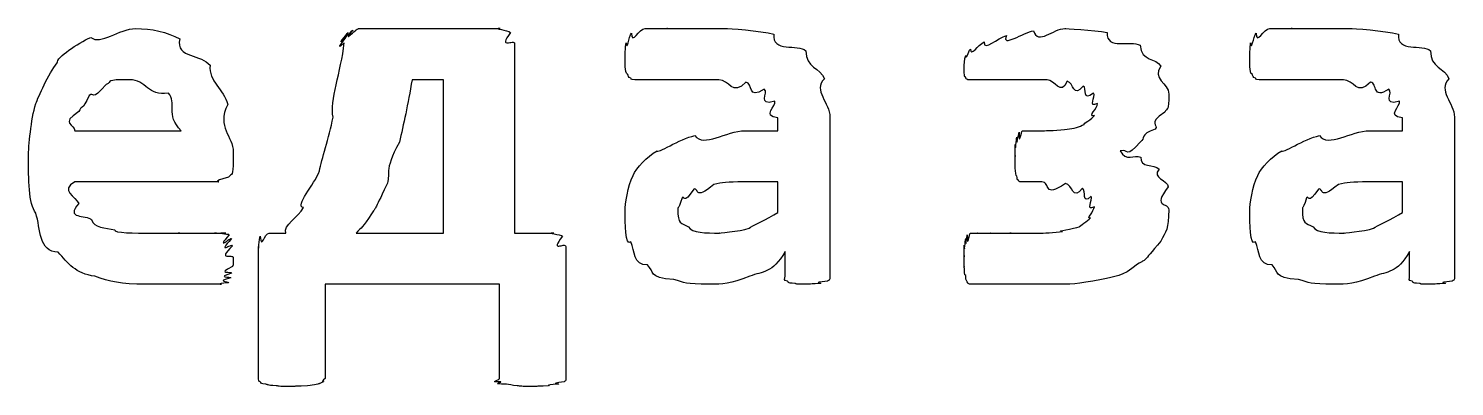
# Model space of a CAD drawing. Header units: millimetres. Extents: x 25 to 190, y 204 to 253.
# Drawn here: x 102.38 to 112.21, y 229.16 to 231.63 of the extents above; entities that cross this region are included whole.
import ezdxf

# ---------------------------------------------------------------- set-up
doc = ezdxf.new("R2010")
doc.units = ezdxf.units.MM
doc.layers.get('0').update_dxf_attribs({"linetype": 'CONTINUOUS'})

msp = doc.modelspace()

# ---------------------------------------------------------------- linework, layer by layer
at = {"color": 0}
for p, q in [((104.655, 231.626), (105.631, 231.626)), ((105.73, 231.521), (105.73, 230.215)), ((105.239, 231.273), (105.024, 231.273)), ((105.239, 230.215), (105.239, 231.273)), ((107.545, 230.921), (107.545, 231.009)), ((107.903, 231.014), (107.903, 229.917)), ((111.85, 230.921), (111.85, 231.009)), ((112.208, 231.014), (112.208, 229.917)), ((102.7, 230.921), (103.433, 230.921)), ((107.319, 230.921), (107.545, 230.921)), ((109.23, 230.921), (109.379, 230.921)), ((111.624, 230.921), (111.85, 230.921)), ((103.791, 230.772), (103.791, 230.711)), ((109.908, 230.783), (109.903, 230.783)), ((103.686, 230.568), (102.7, 230.568)), ((107.545, 230.568), (107.308, 230.568)), ((107.545, 230.358), (107.545, 230.568)), ((109.363, 230.568), (109.225, 230.568)), ((111.85, 230.568), (111.613, 230.568)), ((111.85, 230.358), (111.85, 230.568)), ((110.239, 230.375), (110.239, 230.375)), ((104.038, 230.215), (104.153, 230.215)), ((104.638, 230.215), (105.239, 230.215)), ((105.73, 230.215), (106, 230.215)), ((103.966, 229.217), (103.966, 230.122)), ((106.083, 230.122), (106.083, 229.217)), ((107.594, 229.917), (107.594, 230.088)), ((111.899, 229.917), (111.899, 230.088)), ((105.625, 229.862), (104.424, 229.862)), ((104.424, 229.862), (104.424, 229.212)), ((105.625, 229.212), (105.625, 229.862))]:
    msp.add_line(p, q, dxfattribs=at)
for points in [[(102.578, 231.389), (102.574, 231.428), (102.718, 231.524), (102.81, 231.565)], [(102.81, 231.565), (102.876, 231.508), (103.004, 231.626), (103.119, 231.626)], [(103.119, 231.626), (103.225, 231.626), (103.336, 231.601), (103.422, 231.555)], [(103.422, 231.555), (103.394, 231.417), (103.576, 231.45), (103.631, 231.372)], [(104.556, 231.527), (104.48, 231.457), (104.563, 231.555), (104.567, 231.565)], [(104.567, 231.565), (104.487, 231.483), (104.575, 231.59), (104.583, 231.599)], [(104.583, 231.599), (104.506, 231.497), (104.606, 231.611), (104.617, 231.615)], [(104.617, 231.615), (104.528, 231.508), (104.64, 231.626), (104.655, 231.626)], [(105.631, 231.626), (105.576, 231.626), (105.683, 231.617), (105.702, 231.599)], [(105.702, 231.599), (105.611, 231.474), (105.73, 231.557), (105.73, 231.521)], [(106.498, 231.527), (106.503, 231.463), (106.517, 231.571), (106.536, 231.593)], [(106.536, 231.593), (106.539, 231.508), (106.586, 231.626), (106.63, 231.626)], [(106.63, 231.626), (106.627, 231.626), (106.725, 231.626), (106.784, 231.626)], [(106.784, 231.626), (106.746, 231.626), (106.905, 231.626), (106.972, 231.626)], [(106.972, 231.626), (106.999, 231.626), (107.111, 231.626), (107.181, 231.626)], [(107.181, 231.626), (107.2, 231.626), (107.425, 231.612), (107.517, 231.588)], [(107.517, 231.588), (107.502, 231.457), (107.683, 231.523), (107.738, 231.472)], [(108.966, 231.533), (108.963, 231.463), (109.061, 231.565), (109.12, 231.577)], [(109.12, 231.577), (109.081, 231.49), (109.241, 231.601), (109.307, 231.61)], [(109.307, 231.61), (109.335, 231.508), (109.448, 231.626), (109.522, 231.626)], [(109.522, 231.626), (109.514, 231.626), (109.726, 231.617), (109.814, 231.599)], [(109.814, 231.599), (109.809, 231.472), (109.977, 231.55), (110.041, 231.51)], [(110.803, 231.527), (110.808, 231.463), (110.822, 231.571), (110.841, 231.593)], [(110.841, 231.593), (110.844, 231.508), (110.891, 231.626), (110.935, 231.626)], [(110.935, 231.626), (110.932, 231.626), (111.03, 231.626), (111.089, 231.626)], [(111.089, 231.626), (111.051, 231.626), (111.21, 231.626), (111.277, 231.626)], [(111.277, 231.626), (111.304, 231.626), (111.416, 231.626), (111.486, 231.626)], [(111.486, 231.626), (111.505, 231.626), (111.73, 231.612), (111.822, 231.588)], [(111.822, 231.588), (111.807, 231.457), (111.988, 231.523), (112.043, 231.472)], [(104.479, 231.014), (104.454, 231.126), (104.534, 231.328), (104.556, 231.527)], [(106.492, 231.428), (106.492, 231.419), (106.493, 231.505), (106.498, 231.527)], [(107.738, 231.472), (107.734, 231.353), (107.839, 231.356), (107.865, 231.279)], [(108.839, 231.439), (108.841, 231.401), (108.857, 231.472), (108.872, 231.483)], [(108.872, 231.483), (108.875, 231.428), (108.922, 231.513), (108.966, 231.533)], [(110.041, 231.51), (110.051, 231.395), (110.151, 231.425), (110.184, 231.367)], [(110.797, 231.428), (110.797, 231.419), (110.798, 231.505), (110.803, 231.527)], [(112.043, 231.472), (112.039, 231.353), (112.143, 231.356), (112.17, 231.279)], [(102.43, 231.108), (102.449, 231.155), (102.515, 231.312), (102.578, 231.389)], [(103.631, 231.372), (103.621, 231.262), (103.726, 231.205), (103.753, 231.103)], [(106.492, 231.362), (106.492, 231.353), (106.492, 231.406), (106.492, 231.428)], [(106.509, 231.312), (106.495, 231.313), (106.495, 231.342), (106.492, 231.362)], [(108.828, 231.367), (108.828, 231.364), (108.831, 231.419), (108.839, 231.439)], [(108.828, 231.317), (108.828, 231.317), (108.828, 231.348), (108.828, 231.367)], [(110.184, 231.367), (110.12, 231.28), (110.239, 231.247), (110.239, 231.174)], [(110.797, 231.362), (110.797, 231.353), (110.797, 231.406), (110.797, 231.428)], [(110.813, 231.312), (110.8, 231.313), (110.8, 231.342), (110.797, 231.362)], [(103.075, 231.273), (102.901, 231.273), (102.961, 231.262), (102.915, 231.24)], [(103.344, 231.18), (103.198, 231.155), (103.196, 231.273), (103.075, 231.273)], [(105.024, 231.273), (104.994, 231.104), (104.965, 230.96), (104.936, 230.843)], [(106.531, 231.284), (106.51, 231.287), (106.516, 231.301), (106.509, 231.312)], [(106.558, 231.273), (106.525, 231.273), (106.537, 231.276), (106.531, 231.284)], [(106.63, 231.273), (106.55, 231.273), (106.572, 231.273), (106.558, 231.273)], [(106.751, 231.273), (106.616, 231.273), (106.663, 231.273), (106.63, 231.273)], [(106.916, 231.273), (106.83, 231.273), (106.798, 231.273), (106.751, 231.273)], [(107.137, 231.273), (106.958, 231.273), (106.983, 231.273), (106.916, 231.273)], [(107.325, 231.257), (107.231, 231.155), (107.21, 231.273), (107.137, 231.273)], [(107.451, 231.207), (107.333, 231.133), (107.375, 231.246), (107.325, 231.257)], [(107.865, 231.279), (107.785, 231.199), (107.903, 231.114), (107.903, 231.014)], [(108.839, 231.29), (108.831, 231.291), (108.831, 231.307), (108.828, 231.317)], [(108.855, 231.273), (108.839, 231.276), (108.841, 231.282), (108.839, 231.29)], [(108.872, 231.273), (108.853, 231.273), (108.862, 231.273), (108.855, 231.273)], [(108.932, 231.273), (108.868, 231.273), (108.883, 231.273), (108.872, 231.273)], [(109.037, 231.273), (108.927, 231.273), (108.961, 231.273), (108.932, 231.273)], [(109.192, 231.273), (109.128, 231.273), (109.081, 231.273), (109.037, 231.273)], [(109.401, 231.273), (109.25, 231.273), (109.254, 231.273), (109.192, 231.273)], [(109.539, 231.262), (109.496, 231.155), (109.452, 231.273), (109.401, 231.273)], [(109.649, 231.229), (109.58, 231.141), (109.583, 231.254), (109.539, 231.262)], [(110.836, 231.284), (110.815, 231.287), (110.821, 231.301), (110.813, 231.312)], [(110.863, 231.273), (110.83, 231.273), (110.842, 231.276), (110.836, 231.284)], [(110.935, 231.273), (110.855, 231.273), (110.877, 231.273), (110.863, 231.273)], [(111.056, 231.273), (110.921, 231.273), (110.968, 231.273), (110.935, 231.273)], [(111.221, 231.273), (111.135, 231.273), (111.103, 231.273), (111.056, 231.273)], [(111.442, 231.273), (111.263, 231.273), (111.288, 231.273), (111.221, 231.273)], [(111.629, 231.257), (111.536, 231.155), (111.515, 231.273), (111.442, 231.273)], [(111.756, 231.207), (111.638, 231.133), (111.68, 231.246), (111.629, 231.257)], [(112.17, 231.279), (112.089, 231.199), (112.208, 231.114), (112.208, 231.014)], [(102.799, 231.163), (102.747, 231.053), (102.745, 231.097), (102.727, 231.053)], [(102.915, 231.24), (102.81, 231.115), (102.832, 231.196), (102.799, 231.163)], [(103.433, 230.921), (103.32, 231.031), (103.407, 231.116), (103.344, 231.18)], [(107.523, 231.124), (107.399, 231.089), (107.484, 231.185), (107.451, 231.207)], [(109.721, 231.18), (109.639, 231.115), (109.678, 231.218), (109.649, 231.229)], [(109.748, 231.108), (109.677, 231.075), (109.739, 231.16), (109.721, 231.18)], [(110.239, 231.174), (110.239, 231.045), (110.229, 231.087), (110.211, 231.048)], [(111.828, 231.124), (111.704, 231.089), (111.789, 231.185), (111.756, 231.207)], [(102.38, 230.739), (102.38, 230.817), (102.397, 230.998), (102.43, 231.108)], [(103.753, 231.103), (103.673, 230.939), (103.791, 230.889), (103.791, 230.772)], [(107.545, 231.009), (107.429, 231.023), (107.537, 231.092), (107.523, 231.124)], [(109.726, 231.025), (109.677, 231.016), (109.748, 231.078), (109.748, 231.108)], [(111.85, 231.009), (111.734, 231.023), (111.841, 231.092), (111.828, 231.124)], [(102.727, 231.053), (102.592, 230.967), (102.7, 230.967), (102.7, 230.921)], [(104.385, 230.645), (104.399, 230.722), (104.453, 230.871), (104.479, 231.014)], [(109.539, 230.932), (109.584, 230.934), (109.624, 230.949), (109.655, 230.965)], [(109.655, 230.965), (109.647, 230.967), (109.711, 231.003), (109.726, 231.025)], [(110.211, 231.048), (110.087, 230.965), (110.174, 230.967), (110.145, 230.932)], [(106.712, 230.783), (106.708, 230.758), (106.868, 230.866), (106.972, 230.887)], [(106.972, 230.887), (107.032, 230.802), (107.189, 230.921), (107.319, 230.921)], [(109.18, 230.827), (109.183, 230.762), (109.188, 230.866), (109.192, 230.876)], [(109.192, 230.876), (109.192, 230.788), (109.2, 230.901), (109.208, 230.91)], [(109.208, 230.91), (109.206, 230.802), (109.222, 230.921), (109.23, 230.921)], [(109.379, 230.921), (109.375, 230.921), (109.495, 230.923), (109.539, 230.932)], [(110.145, 230.932), (110.032, 230.894), (110.085, 230.868), (110.041, 230.843)], [(111.017, 230.783), (111.014, 230.758), (111.173, 230.866), (111.277, 230.887)], [(111.277, 230.887), (111.337, 230.802), (111.494, 230.921), (111.624, 230.921)], [(104.936, 230.843), (104.822, 230.634), (104.881, 230.626), (104.848, 230.546)], [(106.547, 230.612), (106.569, 230.667), (106.642, 230.739), (106.712, 230.783)], [(109.18, 230.75), (109.18, 230.718), (109.18, 230.805), (109.18, 230.827)], [(109.903, 230.783), (109.944, 230.703), (109.998, 230.761), (110.046, 230.739)], [(110.041, 230.843), (109.948, 230.725), (109.955, 230.797), (109.908, 230.783)], [(110.852, 230.612), (110.874, 230.667), (110.947, 230.739), (111.017, 230.783)], [(102.43, 230.353), (102.38, 230.416), (102.38, 230.591), (102.38, 230.739)], [(103.791, 230.711), (103.791, 230.612), (103.78, 230.623), (103.758, 230.601)], [(109.18, 230.662), (109.18, 230.656), (109.18, 230.717), (109.18, 230.75)], [(110.046, 230.739), (110.041, 230.663), (110.135, 230.692), (110.173, 230.656)], [(102.7, 230.568), (102.592, 230.513), (102.708, 230.463), (102.727, 230.419)], [(103.758, 230.601), (103.628, 230.568), (103.711, 230.568), (103.686, 230.568)], [(104.275, 230.391), (104.211, 230.402), (104.352, 230.546), (104.385, 230.645)], [(106.492, 230.37), (106.492, 230.409), (106.51, 230.542), (106.547, 230.612)], [(107.308, 230.568), (107.193, 230.568), (107.162, 230.562), (107.104, 230.551)], [(109.192, 230.607), (109.183, 230.608), (109.183, 230.639), (109.18, 230.662)], [(109.203, 230.579), (109.192, 230.582), (109.194, 230.595), (109.192, 230.607)], [(109.225, 230.568), (109.203, 230.568), (109.209, 230.571), (109.203, 230.579)], [(109.528, 230.557), (109.368, 230.449), (109.428, 230.568), (109.363, 230.568)], [(110.173, 230.656), (110.118, 230.592), (110.234, 230.582), (110.234, 230.535)], [(110.797, 230.37), (110.797, 230.409), (110.815, 230.542), (110.852, 230.612)], [(111.613, 230.568), (111.499, 230.568), (111.467, 230.562), (111.409, 230.551)], [(104.848, 230.546), (104.756, 230.354), (104.779, 230.398), (104.743, 230.347)], [(106.966, 230.518), (106.889, 230.402), (106.901, 230.482), (106.884, 230.458)], [(107.104, 230.551), (106.962, 230.431), (107.002, 230.532), (106.966, 230.518)], [(109.644, 230.524), (109.577, 230.436), (109.575, 230.548), (109.528, 230.557)], [(109.704, 230.469), (109.635, 230.405), (109.673, 230.509), (109.644, 230.524)], [(109.726, 230.397), (109.662, 230.361), (109.718, 230.446), (109.704, 230.469)], [(110.234, 230.535), (110.12, 230.38), (110.239, 230.433), (110.239, 230.375)], [(111.271, 230.518), (111.194, 230.402), (111.206, 230.482), (111.188, 230.458)], [(111.409, 230.551), (111.267, 230.431), (111.307, 230.532), (111.271, 230.518)], [(102.727, 230.419), (102.629, 230.31), (102.774, 230.342), (102.815, 230.309)], [(104.153, 230.215), (104.134, 230.266), (104.238, 230.325), (104.275, 230.391)], [(106.531, 230.154), (106.492, 230.119), (106.492, 230.288), (106.492, 230.37)], [(106.884, 230.458), (106.852, 230.354), (106.856, 230.409), (106.856, 230.38)], [(106.856, 230.38), (106.852, 230.273), (106.879, 230.288), (106.928, 230.259)], [(109.699, 230.32), (109.662, 230.306), (109.726, 230.367), (109.726, 230.397)], [(110.239, 230.375), (110.239, 230.244), (110.22, 230.226), (110.184, 230.16)], [(110.836, 230.154), (110.797, 230.119), (110.797, 230.288), (110.797, 230.37)], [(111.188, 230.458), (111.157, 230.354), (111.161, 230.409), (111.161, 230.38)], [(111.161, 230.38), (111.157, 230.273), (111.184, 230.288), (111.233, 230.259)], [(102.584, 230.083), (102.449, 230.083), (102.465, 230.245), (102.43, 230.353)], [(102.815, 230.309), (102.828, 230.248), (102.909, 230.255), (102.975, 230.237)], [(104.743, 230.347), (104.685, 230.255), (104.674, 230.255), (104.638, 230.215)], [(107.346, 230.248), (107.359, 230.262), (107.474, 230.31), (107.545, 230.358)], [(109.621, 230.259), (109.624, 230.262), (109.679, 230.298), (109.699, 230.32)], [(111.651, 230.248), (111.664, 230.262), (111.779, 230.31), (111.85, 230.358)], [(102.975, 230.237), (102.96, 230.215), (103.122, 230.215), (103.218, 230.215)], [(103.218, 230.215), (103.251, 230.215), (103.362, 230.215), (103.422, 230.215)], [(103.422, 230.215), (103.368, 230.215), (103.529, 230.215), (103.571, 230.215)], [(103.571, 230.215), (103.571, 230.215), (103.649, 230.215), (103.675, 230.215)], [(103.675, 230.215), (103.626, 230.215), (103.726, 230.215), (103.741, 230.215)], [(103.741, 230.215), (103.651, 230.215), (103.759, 230.211), (103.764, 230.204)], [(103.764, 230.204), (103.662, 230.086), (103.776, 230.19), (103.78, 230.177)], [(103.78, 230.177), (103.67, 230.061), (103.785, 230.149), (103.785, 230.127)], [(103.966, 230.122), (103.966, 230.072), (103.969, 230.182), (103.977, 230.193)], [(103.977, 230.193), (103.984, 230.096), (104.007, 230.215), (104.038, 230.215)], [(106, 230.215), (105.94, 230.215), (106.05, 230.207), (106.061, 230.193)], [(106.061, 230.193), (105.964, 230.072), (106.083, 230.157), (106.083, 230.122)], [(106.928, 230.259), (106.951, 230.215), (107.05, 230.215), (107.142, 230.215)], [(107.142, 230.215), (107.116, 230.215), (107.283, 230.226), (107.346, 230.248)], [(108.828, 230.132), (108.831, 230.061), (108.835, 230.166), (108.839, 230.177)], [(108.839, 230.177), (108.839, 230.086), (108.846, 230.2), (108.85, 230.204)], [(108.85, 230.204), (108.85, 230.096), (108.864, 230.215), (108.872, 230.215)], [(108.872, 230.215), (108.868, 230.215), (108.899, 230.215), (108.922, 230.215)], [(108.922, 230.215), (108.912, 230.215), (108.972, 230.215), (109.01, 230.215)], [(109.01, 230.215), (108.989, 230.215), (109.098, 230.215), (109.153, 230.215)], [(109.153, 230.215), (109.099, 230.215), (109.276, 230.215), (109.357, 230.215)], [(109.357, 230.215), (109.353, 230.215), (109.462, 230.218), (109.506, 230.226)], [(109.506, 230.226), (109.445, 230.229), (109.591, 230.244), (109.621, 230.259)], [(111.233, 230.259), (111.256, 230.215), (111.355, 230.215), (111.447, 230.215)], [(111.447, 230.215), (111.421, 230.215), (111.588, 230.226), (111.651, 230.248)], [(102.838, 229.917), (102.702, 229.935), (102.653, 230.008), (102.584, 230.083)], [(103.785, 230.127), (103.673, 230.017), (103.791, 230.077), (103.791, 230.044)], [(106.646, 229.995), (106.547, 229.995), (106.56, 230.091), (106.531, 230.154)], [(107.594, 230.088), (107.506, 229.935), (107.44, 229.953), (107.352, 229.917)], [(108.828, 230.061), (108.828, 230.023), (108.828, 230.113), (108.828, 230.132)], [(110.184, 230.16), (110.047, 229.997), (110.093, 230.044), (110.024, 230)], [(110.951, 229.995), (110.852, 229.995), (110.865, 230.091), (110.836, 230.154)], [(111.899, 230.088), (111.811, 229.935), (111.745, 229.953), (111.657, 229.917)], [(103.785, 229.984), (103.67, 229.929), (103.783, 229.953), (103.78, 229.939)], [(103.791, 230.044), (103.791, 229.961), (103.788, 230.002), (103.785, 229.984)], [(106.828, 229.895), (106.646, 229.906), (106.697, 229.95), (106.646, 229.995)], [(108.828, 229.984), (108.828, 229.964), (108.828, 230.031), (108.828, 230.061)], [(108.839, 229.923), (108.831, 229.92), (108.831, 229.961), (108.828, 229.984)], [(110.024, 230), (109.911, 229.909), (109.875, 229.92), (109.776, 229.895)], [(111.133, 229.895), (110.951, 229.906), (111.002, 229.95), (110.951, 229.995)], [(103.185, 229.862), (103.019, 229.862), (102.937, 229.88), (102.838, 229.917)], [(103.775, 229.906), (103.659, 229.88), (103.765, 229.884), (103.758, 229.873)], [(103.78, 229.939), (103.666, 229.902), (103.777, 229.917), (103.775, 229.906)], [(107.071, 229.862), (106.907, 229.862), (106.901, 229.873), (106.828, 229.895)], [(107.352, 229.917), (107.211, 229.862), (107.17, 229.862), (107.071, 229.862)], [(107.611, 229.884), (107.579, 229.884), (107.594, 229.902), (107.594, 229.917)], [(107.661, 229.868), (107.601, 229.869), (107.622, 229.876), (107.611, 229.884)], [(107.887, 229.884), (107.763, 229.869), (107.859, 229.871), (107.837, 229.868)], [(107.903, 229.917), (107.903, 229.884), (107.898, 229.891), (107.887, 229.884)], [(108.85, 229.879), (108.839, 229.887), (108.841, 229.908), (108.839, 229.923)], [(108.883, 229.862), (108.85, 229.862), (108.857, 229.868), (108.85, 229.879)], [(109.776, 229.895), (109.6, 229.862), (109.569, 229.862), (109.445, 229.862)], [(111.376, 229.862), (111.212, 229.862), (111.206, 229.873), (111.133, 229.895)], [(111.657, 229.917), (111.516, 229.862), (111.475, 229.862), (111.376, 229.862)], [(111.916, 229.884), (111.884, 229.884), (111.899, 229.902), (111.899, 229.917)], [(111.966, 229.868), (111.906, 229.869), (111.927, 229.876), (111.916, 229.884)], [(112.191, 229.884), (112.068, 229.869), (112.164, 229.871), (112.142, 229.868)], [(112.208, 229.917), (112.208, 229.884), (112.203, 229.891), (112.191, 229.884)], [(103.4, 229.862), (103.229, 229.862), (103.262, 229.862), (103.185, 229.862)], [(103.576, 229.862), (103.478, 229.862), (103.466, 229.862), (103.4, 229.862)], [(103.703, 229.862), (103.582, 229.862), (103.627, 229.862), (103.576, 229.862)], [(103.758, 229.873), (103.648, 229.862), (103.736, 229.862), (103.703, 229.862)], [(107.749, 229.862), (107.646, 229.862), (107.683, 229.864), (107.661, 229.868)], [(107.837, 229.868), (107.722, 229.862), (107.789, 229.862), (107.749, 229.862)], [(108.955, 229.862), (108.879, 229.862), (108.897, 229.862), (108.883, 229.862)], [(109.081, 229.862), (108.949, 229.862), (108.99, 229.862), (108.955, 229.862)], [(109.247, 229.862), (109.165, 229.862), (109.133, 229.862), (109.081, 229.862)], [(109.445, 229.862), (109.287, 229.862), (109.309, 229.862), (109.247, 229.862)], [(112.054, 229.862), (111.95, 229.862), (111.988, 229.864), (111.966, 229.868)], [(112.142, 229.868), (112.028, 229.862), (112.094, 229.862), (112.054, 229.862)], [(103.977, 229.19), (103.966, 229.187), (103.966, 229.206), (103.966, 229.217)], [(104.016, 229.173), (103.98, 229.172), (103.984, 229.183), (103.977, 229.19)], [(104.413, 229.19), (104.374, 229.172), (104.392, 229.178), (104.374, 229.173)], [(104.424, 229.212), (104.388, 229.183), (104.419, 229.194), (104.413, 229.19)], [(105.636, 229.19), (105.543, 229.183), (105.625, 229.201), (105.625, 229.212)], [(105.675, 229.173), (105.556, 229.172), (105.643, 229.183), (105.636, 229.19)], [(106.072, 229.19), (105.95, 229.172), (106.051, 229.178), (106.033, 229.173)], [(106.083, 229.217), (106.083, 229.187), (106.079, 229.198), (106.072, 229.19)], [(104.087, 229.162), (104.017, 229.165), (104.033, 229.17), (104.016, 229.173)], [(104.203, 229.157), (104.076, 229.157), (104.116, 229.16), (104.087, 229.162)], [(104.302, 229.162), (104.165, 229.157), (104.243, 229.157), (104.203, 229.157)], [(104.374, 229.173), (104.337, 229.165), (104.331, 229.166), (104.302, 229.162)], [(105.747, 229.162), (105.711, 229.165), (105.693, 229.17), (105.675, 229.173)], [(105.851, 229.157), (105.77, 229.157), (105.775, 229.16), (105.747, 229.162)], [(105.961, 229.162), (105.854, 229.157), (105.895, 229.157), (105.851, 229.157)], [(106.033, 229.173), (105.913, 229.165), (105.99, 229.166), (105.961, 229.162)]]:
    msp.add_open_spline(points, degree=3, dxfattribs=at)

doc.saveas('drawing.dxf')
